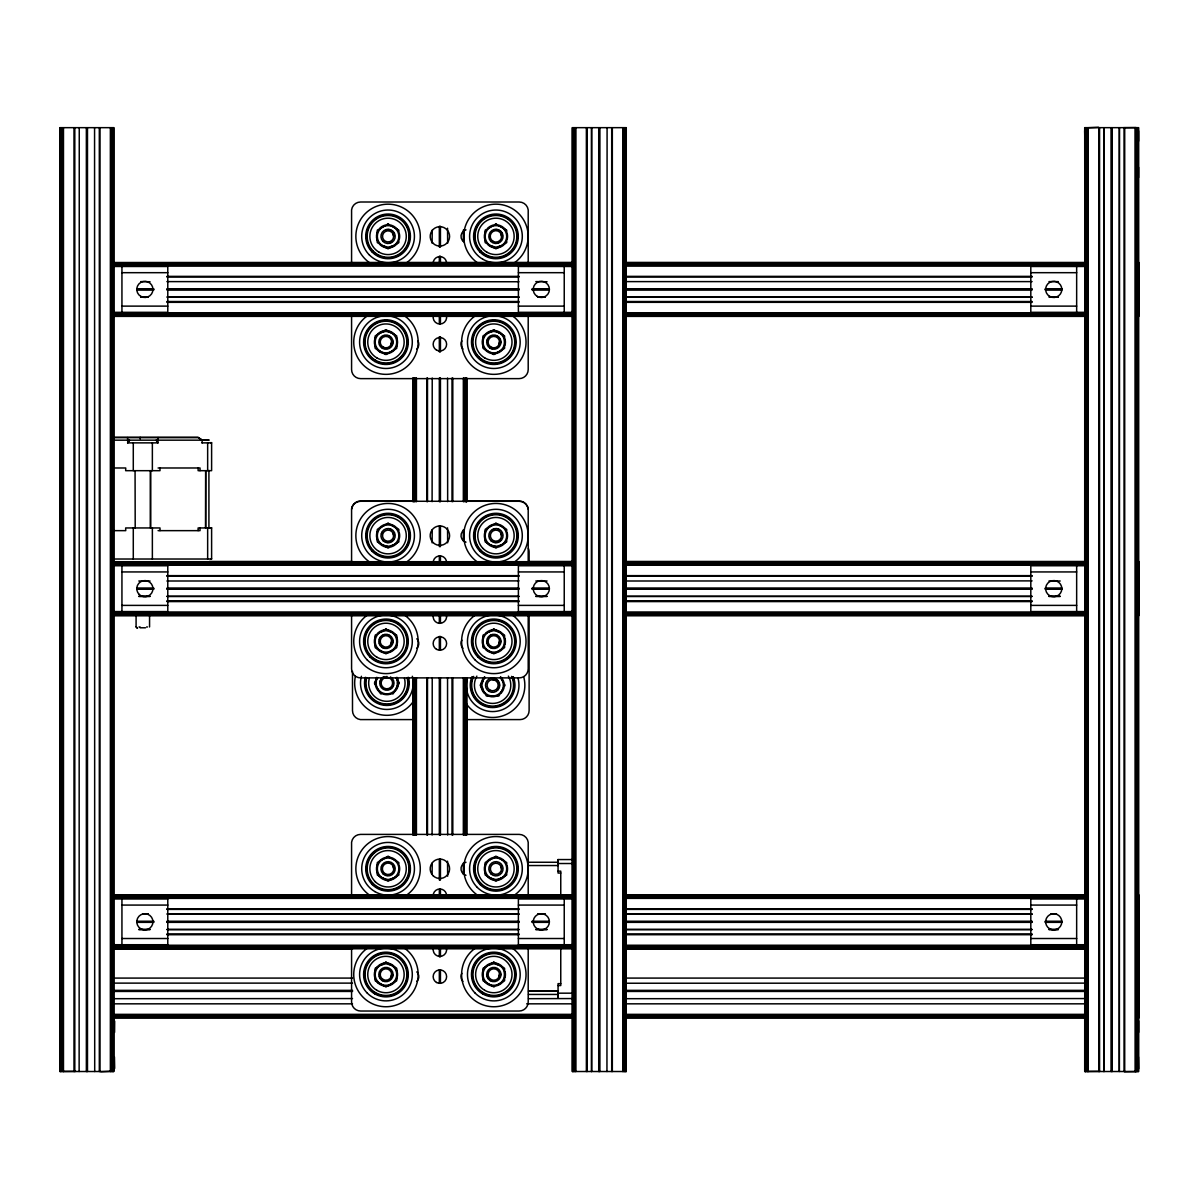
<?xml version="1.0" encoding="UTF-8"?>
<svg xmlns="http://www.w3.org/2000/svg" width="1199" height="1199" viewBox="0 0 1199 1199"><rect width="100%" height="100%" fill="white"/><g stroke="black" fill="none" stroke-linecap="round" stroke-linejoin="round"><path stroke-width="1.5" d="M60.085 1071.516L60.085 127.664M60.49 1071.516L60.49 127.664M61.134 1071.516L61.134 127.664M61.973 1071.516L61.973 127.664M62.947 1071.516L62.947 127.664M63.472 1071.516L63.472 127.664M73.993 1071.516L73.993 127.664M74.803 1071.516L74.803 127.664M79.134 1071.516L79.254 127.664M86.358 1071.516L86.358 127.664M86.913 1071.516L86.913 127.664M87.482 1071.516L87.482 127.664M94.706 1071.516L94.571 127.664M99.322 1071.516L99.322 127.664M99.952 1071.516L99.952 127.664M110.368 1071.516L110.368 127.664M110.893 1071.516L110.893 127.664M111.867 1071.516L111.867 127.664M112.301 1071.516L112.301 127.664M113.051 1071.516L113.051 127.664M113.575 1071.516L113.575 127.664M113.845 944.183L113.845 1071.516L59.95 1071.516L59.95 127.664L113.875 127.664L113.845 266.253M113.845 899.235L113.845 610.831M113.845 565.883L113.845 311.185M135.202 527.95L135.067 470.682M150.445 527.95L150.445 470.682M150.579 527.95L150.579 470.682M208.911 527.95L208.911 470.473M412.951 834.984L412.936 677.675M412.951 501.647L412.951 378.045M413.22 834.984L413.011 677.675M413.22 501.647L413.011 378.045M413.76 834.984L413.76 677.675M413.76 501.647L413.76 378.045M414.494 834.984L414.494 677.675M414.494 501.647L414.494 378.045M414.944 834.984L414.944 677.675M414.944 501.647L414.944 378.045M415.918 834.984L415.918 677.675M415.918 501.647L415.918 378.045M416.428 834.984L416.428 677.675M416.428 501.647L416.428 378.045M426.859 834.984L426.859 677.675M426.859 501.647L426.859 378.045M427.488 834.984L427.488 677.675M427.488 501.647L427.488 378.045M432.105 874.311L432.225 863.07M432.105 834.984L432.225 677.675M432.105 542.832L432.225 529.733M432.105 501.647L432.225 378.045M432.105 243.202L432.225 230.088M439.329 982.925L439.329 969.826M439.329 879.931L439.329 859.338M439.329 834.984L439.329 677.675M439.329 649.588L439.329 636.474M439.329 546.579L439.329 525.986M439.329 501.647L439.329 378.045M439.329 351.817L439.329 336.844M439.329 246.949L439.329 226.341M439.883 982.925L439.883 969.826M439.883 879.931L439.883 859.338M439.883 834.984L439.883 677.675M439.883 649.588L439.883 636.474M439.883 546.579L439.883 525.986M439.883 501.647L439.883 378.045M439.883 351.817L439.883 336.844M439.883 246.949L439.883 226.341M440.438 982.925L440.438 969.826M440.438 879.931L440.438 859.338M440.438 834.984L440.438 677.675M440.438 649.588L440.438 636.474M440.438 546.579L440.438 525.986M440.438 501.647L440.438 378.045M440.438 351.817L440.438 336.844M440.438 246.949L440.438 226.341M447.662 876.184L447.542 861.197M447.662 834.984L447.542 677.675M447.662 542.832L447.542 527.86M447.662 501.647L447.542 378.045M447.662 243.202L447.542 228.215M452.008 834.984L452.008 677.675M452.008 501.647L452.008 378.045M452.802 834.984L452.802 677.675M452.802 501.647L452.802 378.045M463.339 874.311L463.339 863.07M463.339 834.984L463.339 677.675M463.339 540.974L463.339 529.733M463.339 501.647L463.339 378.045M463.339 241.329L463.339 230.088M463.848 874.311L463.848 863.07M463.848 834.984L463.848 677.675M463.848 540.974L463.848 529.733M463.848 501.647L463.848 378.045M463.848 241.329L463.848 230.088M464.822 834.984L464.822 677.675M464.822 501.647L464.822 378.045M465.662 834.984L465.662 677.675M465.662 501.647L465.662 378.045M466.021 834.984L466.021 703.888M466.021 501.647L466.021 378.045M466.306 834.984L466.441 677.675M466.306 501.647L466.306 378.045M466.546 834.984L466.546 703.888M466.546 501.647L466.546 378.045M466.711 834.984L466.846 677.675M466.846 501.647L466.846 378.045M529.119 613.573L529.119 710.527A9.067 9.067 0 0 1 520.036 719.595L466.201 719.595M529.119 561.372L529.119 552.05A9.067 9.067 0 0 0 528.414 548.572M572.897 859.563L558.06 859.563L558.06 873.052L560.757 873.052M560.757 947.24L560.757 985.548L558.06 985.548M560.757 894.889L560.757 871.148L558.06 871.148M572.328 944.183L572.328 1071.516L626.268 1071.516M572.328 899.235L572.328 610.831M572.328 565.883L572.328 311.185M572.328 266.253L572.328 127.664L626.268 127.664L626.178 1071.516M572.463 1071.516L572.463 127.664M572.867 1071.516L572.867 127.664M573.512 1071.516L573.512 127.664M574.351 1071.516L574.351 127.664M575.325 1071.516L575.325 127.664M575.85 1071.516L575.85 127.664M586.371 1071.516L586.371 127.664M587.18 1071.516L587.18 127.664M591.512 1071.516L591.512 127.664M591.647 1071.516L591.647 127.664M598.736 1071.516L598.736 127.664M599.29 1071.516L599.29 127.664M599.86 1071.516L599.86 127.664M606.949 1071.516L607.084 127.664M611.7 1071.516L611.7 127.664M612.329 1071.516L612.329 127.664M622.746 1071.516L622.746 127.664M623.27 1071.516L623.27 127.664M624.244 1071.516L624.244 127.664M624.679 1071.516L624.679 127.664M625.428 1071.516L625.428 127.664M625.953 1071.516L625.953 127.664M1084.75 944.183L1084.705 1071.516L1138.645 1071.516L1138.615 127.664L1084.705 127.664L1084.84 266.253M1084.84 899.235L1084.75 610.831M1084.705 565.883L1084.75 311.185M1085.11 1071.516L1085.02 944.183M1085.02 899.235L1085.11 610.831M1085.02 565.883L1085.02 311.185M1085.11 266.253L1085.11 127.664M1085.245 1071.516L1085.245 127.664M1085.545 1071.516L1085.545 944.183M1085.545 899.235L1085.545 610.831M1085.545 565.883L1085.545 311.185M1085.545 266.253L1085.545 127.664M1085.889 1071.516L1085.889 127.664M1086.729 1071.516L1086.729 127.664M1087.703 1071.516L1087.703 127.664M1088.227 1071.516L1088.227 127.664M1098.749 1071.516L1098.749 127.664M1099.558 1071.516L1099.558 127.664M1103.889 1071.516L1103.889 127.664M1104.024 1071.516L1104.024 127.664M1111.113 1071.516L1111.113 127.664M1111.683 1071.516L1111.683 127.664M1112.237 1071.516L1112.237 127.664M1124.077 1071.516L1124.077 127.664M1124.707 1071.516L1124.707 127.664M1135.123 1071.516L1135.123 127.664M1124.797 1071.741L1135.738 1071.606L1135.648 127.664M1136.622 1071.516L1136.622 127.664M1137.057 1071.516L1137.057 127.664M1137.806 1071.516L1137.806 127.664M1138.331 1071.516L1138.331 127.664M1138.525 177.677L1138.555 167.261M158.073 437.56L157.863 442.866L156.17 440.168L158.073 442.866L127.574 442.866L129.477 440.168L127.783 442.866L127.574 437.56M397.289 685.888L397.289 680.313A10.791 10.791 0 0 0 396.21 677.705L399.327 683.1L393.092 693.891L380.638 693.891L374.418 683.1L377.535 677.705A10.791 10.791 0 0 0 382.751 693.067A10.791 10.791 0 0 0 397.289 685.888L396.21 688.496M483.272 679.833L481.833 685.228L483.272 690.624M114.594 1032.369L114.684 1021.323L113.141 1018.64M1084.75 166.631L1085.47 179.61M1138.615 1032.369L1138.6 1020.799M1138.6 1068.744L1138.451 1056.889M390.784 344.922L391.518 342.135L392.687 342.135M498.649 344.922L499.398 342.135L500.568 342.135M390.784 644.178L391.518 641.39L392.687 641.39M498.649 644.178L499.398 641.39L500.568 641.39M390.784 977.32L391.518 974.532L392.687 974.532A6.744 6.744 0 0 1 392.463 976.271M498.649 977.32L499.398 974.532L500.568 974.532M484.831 677.135L480.155 685.228L486.389 696.005L498.844 696.005L505.079 685.228L500.403 677.135M1085.635 1019.39L1085.08 1032.654M113.53 1070.557L114.684 1068.219L114.445 1056.889M1085.814 128.443L1084.66 130.781L1084.9 142.111M384.01 678.124A5.74 5.74 0 0 1 392.613 683.1A5.74 5.74 0 0 1 384.01 688.076A5.74 5.74 0 0 1 384.01 678.124L386.872 677.525L386.872 676.356M382.676 245.735L388.071 247.174L393.467 245.735M490.556 245.735L495.936 247.174L501.332 245.735M380.563 332.797L385.943 331.344L391.339 332.797M488.428 332.797L493.823 331.344L499.219 332.797M1086.654 127.798L1098.569 127.259M382.676 544.99L388.071 546.444L393.467 544.99M490.556 544.99L495.936 546.444L501.332 544.99M380.563 632.053L385.943 630.614L391.339 632.053M488.428 632.053L493.823 630.614L499.219 632.053M382.676 878.118L388.071 879.571L393.467 878.118M490.556 878.118L495.936 879.571L501.332 878.118M112.691 1071.202L100.776 1071.741M380.563 965.18L385.943 963.741L391.339 965.18M488.428 965.18L493.823 963.741L499.219 965.18M1135.738 1071.606L1136.712 1071.202M1123.538 127.664L1136.067 127.559M75.807 1071.336L63.277 1071.441M1099.813 1071.336L1087.298 1071.441M112.586 262.521L573.272 262.431M625.713 262.431L1086.414 262.461M112.586 262.746L573.272 262.746M625.713 262.746L1086.414 262.836M112.586 263.27L573.272 263.27M625.713 263.27L1086.414 263.27M112.586 264.02L573.272 264.02M625.713 264.02L1086.414 264.02M112.586 264.454L573.272 264.454M625.713 264.454L1086.414 264.454M112.586 265.429L573.272 265.429M625.713 265.429L1086.414 265.429M112.586 265.953L573.272 265.953M625.713 265.953L1086.414 265.953M121.938 272.683L167.785 272.683M518.388 272.683L564.234 272.683M1030.81 272.683L1076.657 272.683M166.901 276.37L518.972 276.37M625.713 276.37L1032.099 276.37M166.901 276.999L518.972 276.999M625.713 276.999L1032.099 276.999M140.673 281.615L150.04 281.75M166.901 281.615L518.972 281.75M535.818 281.615L547.059 281.75M625.713 281.615L1032.099 281.615M1048.96 281.615L1058.312 281.615M136.926 288.839L153.787 288.839M166.901 288.839L518.972 288.839M532.086 288.839L548.932 288.839M625.713 288.839L1032.099 288.839M1045.213 288.839L1062.059 288.839M136.926 289.394L153.787 289.394M166.901 289.394L518.972 289.394M532.086 289.394L548.932 289.394M625.713 289.394L1032.099 289.394M1045.213 289.394L1062.059 289.394M136.926 289.963L153.787 289.963M166.901 289.963L518.972 289.963M532.086 289.963L548.932 289.963M625.713 289.963L1032.099 289.963M1045.213 289.963L1062.059 289.963M166.901 301.519L518.972 301.519M625.713 301.519L1032.099 301.519M166.901 302.328L518.972 302.328M625.713 302.328L1032.099 302.328M121.938 306.12L167.785 306.12M518.388 306.12L564.234 306.12M1030.81 306.12L1076.657 306.12M112.586 312.849L573.272 312.849M625.713 312.849L1086.414 312.849M112.586 313.374L573.272 313.374M625.713 313.374L1086.414 313.374M112.586 314.348L573.272 314.348M625.713 314.348L1086.414 314.348M112.586 315.187L573.272 315.187M625.713 315.187L1086.414 315.187M112.586 315.832L573.272 315.832M625.713 315.832L1086.414 315.832M112.586 315.966L573.272 316.056M625.713 315.966L1086.414 315.966M112.586 316.236L573.272 316.236M625.713 316.236L1086.414 316.236M112.586 316.371L573.272 316.356M625.713 316.371L1086.414 316.371M113.006 437.35L198.12 437.35L202.136 439.958M113.006 437.56L198.12 437.56L202.136 440.168L202.136 442.866M200.892 439.958L208.911 439.958M113.036 440.168L208.911 440.168M210.574 442.656L211.609 442.656L211.609 470.682L198.12 470.682L198.12 467.985M201.927 442.866L211.609 442.866M112.916 467.985L125.745 467.985L125.655 470.682L159.992 470.682L159.992 467.985M158.073 467.985L200.023 467.985L200.023 470.682M412.816 501.062L360.554 501.062A9.067 9.067 0 0 0 351.577 508.946L351.577 561.132M465.077 501.062L519.212 501.062A9.067 9.067 0 0 1 528.204 508.946L528.204 561.132M207.652 527.755L211.609 527.755L211.609 559.019L113.006 559.019M211.609 527.95L198.12 527.95L198.12 530.647M112.916 530.647L125.745 530.647L125.655 527.95L159.992 527.95L159.992 530.647M158.073 530.647L200.023 530.647L200.023 527.95M210.574 558.809L211.609 558.809M209.345 561.507L352.296 561.507M528.339 561.507L573.272 561.522M625.713 561.492L1086.414 561.507M112.586 561.717L573.272 561.702M625.713 561.717L1086.414 561.731M112.586 562.001L573.272 562.001M625.713 562.001L1086.414 562.001M112.586 562.526L573.272 562.526M625.713 562.526L1086.414 562.526M112.586 563.275L573.272 563.275M625.713 563.275L1086.414 563.275M112.586 563.725L573.272 563.725M625.713 563.725L1086.414 563.725M112.586 564.699L573.272 564.699M625.713 564.699L1086.414 564.699M112.586 565.209L573.272 565.209M625.713 565.209L1086.414 565.209M121.938 571.938L167.785 571.938M518.388 571.938L564.234 571.938M1030.81 571.938L1076.657 571.938M166.901 575.64L518.972 575.64M625.713 575.64L1032.099 575.64M166.901 576.254L518.972 576.254M625.713 576.254L1032.099 576.254M138.799 581.005L150.04 581.005M166.901 581.005L518.972 580.886M535.818 581.005L547.059 581.005M625.713 581.005L1032.099 580.886M1048.96 581.005L1060.186 581.005M136.926 588.11L153.787 588.11M166.901 588.11L518.972 588.11M532.086 588.11L548.932 588.11M625.713 588.11L1032.099 588.11M1045.213 588.11L1062.059 588.11M136.926 588.664L153.787 588.664M166.901 588.664L518.972 588.664M532.086 588.664L548.932 588.664M625.713 588.664L1032.099 588.664M1045.213 588.664L1062.059 588.664M136.926 589.219L153.787 589.219M166.901 589.219L518.972 589.219M532.086 589.219L548.932 589.219M625.713 589.219L1032.099 589.219M1045.213 589.219L1062.059 589.219M138.799 596.323L150.04 596.323M166.901 596.323L518.972 596.323M535.818 596.323L547.059 596.323M625.713 596.323L1032.099 596.323M1048.96 596.323L1060.186 596.323M138.799 596.443L150.04 596.443M166.901 596.443L518.972 596.443M535.818 596.443L547.059 596.443M625.713 596.443L1032.099 596.443M1048.96 596.443L1060.186 596.443M166.901 600.789L518.972 600.789M625.713 600.789L1032.099 600.789M166.901 601.583L518.972 601.583M625.713 601.583L1032.099 601.583M121.938 605.39L167.785 605.39M518.388 605.39L564.234 605.39M1030.81 605.39L1076.657 605.39M112.586 612.119L573.272 612.119M625.713 612.119L1086.414 612.119M112.586 612.629L573.272 612.629M625.713 612.629L1086.414 612.629M112.586 613.603L573.272 613.603M625.713 613.603L1086.414 613.603M112.586 614.443L573.272 614.443M625.713 614.443L1086.414 614.443M112.586 614.787L136.926 614.592M150.04 614.592L367.284 614.787M404.737 614.787L475.898 614.787M513.352 614.787L573.272 614.592M1086.414 614.592L625.713 615.222M136.926 614.892L112.586 615.027L573.272 615.297M150.04 614.892L352.296 615.027M528.339 615.027L573.272 614.892M112.586 615.432L573.272 615.402M625.713 615.402L1086.414 615.432M112.586 615.627L573.272 615.597M625.713 615.627L1086.414 615.627M139.009 626.972L140.133 626.972M146.638 626.972L147.492 626.972M140.133 627.781L145.514 627.781M412.351 719.595L360.374 719.595A9.067 9.067 0 0 1 352.491 710.617L352.491 671.41M528.504 862.261L558.06 862.261M558.06 863.52L572.897 863.52M528.504 865.543L558.06 865.543M112.586 894.844L573.272 894.829M625.713 894.844L1086.414 894.844M112.586 894.859L573.272 894.859M625.713 894.859L1086.414 894.919M112.586 895.128L573.272 895.128M625.713 895.128L1086.414 895.128M112.586 895.668L573.272 895.668M625.713 895.668L1086.414 895.668M112.586 896.402L573.272 896.402M625.713 896.402L1086.414 896.402M112.586 896.852L573.272 896.852M625.713 896.852L1086.414 896.852M112.586 897.826L573.272 897.826M625.713 897.826L1086.414 897.826M112.586 898.351L573.272 898.351M625.713 898.351L1086.414 898.351M121.938 905.08L167.785 905.08M518.388 905.08L564.234 905.08M1030.81 905.08L1076.657 905.08M166.901 908.767L518.972 908.767M625.713 908.767L1032.099 908.767M166.901 909.397L518.972 909.397M625.713 909.397L1032.099 909.397M136.926 921.237L153.787 921.237M166.901 921.237L518.972 921.237M532.086 921.237L548.932 921.237M625.713 921.237L1032.099 921.237M1045.213 921.237L1062.059 921.237M136.926 921.791L153.787 921.791M166.901 921.791L518.972 921.791M532.086 921.791L548.932 921.791M625.713 921.791L1032.099 921.791M1045.213 921.791L1062.059 921.791M136.926 922.346L153.787 922.346M166.901 922.346L518.972 922.346M532.086 922.346L548.932 922.346M625.713 922.346L1032.099 922.346M1045.213 922.346L1062.059 922.346M138.799 929.45L150.04 929.45M166.901 929.45L518.972 929.45M535.818 929.45L547.059 929.45M625.713 929.45L1032.099 929.45M1048.96 929.45L1058.312 929.45M138.799 929.585L150.04 929.585M166.901 929.585L518.972 929.585M535.818 929.585L547.059 929.585M625.713 929.585L1032.099 929.585M1048.96 929.585L1058.312 929.585M166.901 933.916L518.972 933.916M625.713 933.916L1032.099 933.916M166.901 934.71L518.972 934.71M625.713 934.71L1032.099 934.71M121.938 938.517L167.785 938.517M518.388 938.517L564.234 938.517M1030.81 938.517L1076.657 938.517M112.586 945.247L573.272 945.247M625.713 945.247L1086.414 945.247M112.586 945.771L573.272 945.771M625.713 945.771L1086.414 945.771M112.586 946.745L573.272 946.745M625.713 946.745L1086.414 946.745M112.586 947.57L573.272 947.57M625.713 947.57L1086.414 947.57M112.586 947.929L367.284 947.929M404.737 947.929L475.898 947.929M513.352 947.929L573.272 947.929M625.713 947.929L1086.414 947.929M112.586 948.214L573.272 948.214M625.713 948.214L1086.414 948.214M112.586 948.349L573.272 948.349M625.713 948.349L1086.414 948.349M112.586 948.619L573.272 948.724M625.713 948.754L1086.414 948.769M112.796 948.919L352.506 948.919M625.923 948.919L1086.609 948.919M112.796 978.084L352.506 978.084M625.923 978.084L1086.609 978.084M112.796 983.12L352.506 983.12M625.923 983.24L1086.609 983.12M560.757 983.645L558.06 983.645L558.06 997.133L558.06 991.153L528.504 991.153L558.06 991.273M112.796 990.359L352.506 990.359M625.923 990.359L1086.609 990.359M112.796 990.899L352.506 990.899M625.923 990.899L1086.609 990.899M112.796 991.438L352.506 991.438M625.923 991.438L1086.609 991.438M558.06 993.177L572.897 993.177M528.504 994.436L558.06 994.436M112.796 998.692L352.506 998.557M528.534 998.692L571.608 998.557M625.923 998.692L1086.609 998.557M112.796 1003.833L352.506 1003.833M526.661 1003.833L571.608 1003.833M625.923 1003.833L1086.609 1003.833M112.796 1014.354L571.608 1014.354M625.923 1014.354L1086.609 1014.354M112.796 1015.373L571.608 1015.373M625.923 1015.373L1086.609 1015.373M112.796 1016.287L571.608 1016.287M625.923 1016.287L1086.609 1016.287M112.796 1017.037L571.608 1017.037M625.923 1017.037L1086.609 1017.037M112.796 1017.591L571.608 1017.591M625.923 1017.561L1086.609 1017.561M112.796 1017.831L571.608 1017.876M625.923 1017.876L1086.609 1017.876M492.624 679.653L495.412 680.403M136.087 626.762L137.435 628.111M137.435 628.321L136.087 626.972L136.087 613.723M1085.635 1070.152L1084.795 1057.803M500.762 233.595L501.512 236.383M392.897 233.595L393.647 236.383A5.575 5.575 0 0 1 385.284 241.209A5.575 5.575 0 0 1 385.284 231.557A5.575 5.575 0 0 1 393.647 236.383M500.762 532.866L501.512 535.653A5.575 5.575 0 0 1 493.149 540.479A5.575 5.575 0 0 1 493.149 530.827A5.575 5.575 0 0 1 501.512 535.653M392.897 532.866L393.647 535.653A5.575 5.575 0 0 1 385.284 540.479A5.575 5.575 0 0 1 385.284 530.827A5.575 5.575 0 0 1 393.647 535.653M500.762 865.993L501.512 868.78A5.575 5.575 0 0 1 493.149 873.606A5.575 5.575 0 0 1 493.149 863.954A5.575 5.575 0 0 1 501.512 868.78M392.897 865.993L393.647 868.78M396.21 677.705L397.289 680.313M1138.525 130.781L1138.555 141.197M1139.05 909.996L1139.05 1017.876M1138.84 262.431L1138.84 316.371M1138.84 561.492L1138.84 615.627M1138.84 894.829L1138.84 948.769M1076.657 266.478L1076.657 312.325M1076.657 565.748L1076.657 611.58M1076.657 898.875L1076.657 944.722M564.234 266.478L564.234 312.325M564.234 565.748L564.234 611.58M564.234 898.875L564.234 944.722M558.06 859.563L558.06 862.636M528.204 263.735L528.204 209.885A9.067 9.067 0 0 0 519.212 202.002L360.554 202.002A9.067 9.067 0 0 0 351.577 209.885L351.577 263.735M528.204 315.712L528.204 369.562A9.067 9.067 0 0 1 519.122 378.629L360.644 378.629A9.067 9.067 0 0 1 351.577 369.562L351.577 315.712M528.204 614.772L528.204 668.817A9.067 9.067 0 0 1 519.122 677.885L360.644 677.885A9.067 9.067 0 0 1 351.577 668.817L351.577 614.772M528.204 894.274L528.204 842.283A9.067 9.067 0 0 0 519.212 834.399L360.554 834.399A9.067 9.067 0 0 0 351.577 842.283L351.577 894.274M528.204 948.109L528.204 1001.959A9.067 9.067 0 0 1 519.122 1011.027L360.644 1011.027A9.067 9.067 0 0 1 351.577 1001.959L351.577 948.109M440.438 256.316L440.438 263.795M440.438 316.236L440.438 323.73M440.438 555.946L440.438 561.567M440.438 614.008L440.438 623.36M440.438 889.298L440.438 894.919M440.438 947.345L440.438 956.712M439.883 256.316L439.883 263.795M439.883 316.236L439.883 323.73M439.883 555.946L439.883 561.567M439.883 614.008L439.883 623.36A6.744 6.744 0 0 1 433.379 614.802M439.883 889.298L439.883 894.919M439.883 947.345L439.883 956.712M439.329 256.316L439.329 263.795M439.329 316.236L439.329 323.73M439.329 555.946L439.329 561.567M439.329 614.008L439.329 623.36M439.329 889.298L439.329 894.919M439.329 947.345L439.329 956.712M207.652 442.866L207.652 470.682M207.652 527.95L207.652 559.019M152.363 442.866L152.363 470.682M152.363 527.95L152.363 559.019M149.56 613.723L149.56 626.972M140.208 437.35L140.208 438.969M133.284 442.866L133.284 470.682M133.284 527.95L133.284 559.019M121.938 266.478L121.938 312.325M121.938 565.748L121.938 611.58M121.938 898.875L121.938 944.722M113.875 1017.217L113.845 1020.963M113.575 1017.217L113.8 1020.963M60.145 262.431L60.145 316.371M60.145 561.492L60.145 615.627M60.145 894.829L60.355 1017.876M505.019 638.393A11.6 11.6 0 0 1 505.019 644.403M503.865 647.19A11.6 11.6 0 0 1 485.625 649.603M483.782 647.19A11.6 11.6 0 0 1 483.782 635.605M485.625 633.192A11.6 11.6 0 0 1 503.865 635.605M511.359 614.383A32.208 32.208 0 0 1 518.133 662.522A32.208 32.208 0 0 1 469.498 662.522A32.208 32.208 0 0 1 476.288 614.383M493.823 648.134A6.744 6.744 0 0 1 490.451 647.235M487.978 644.762A6.744 6.744 0 0 1 487.304 643.144M490.451 635.56A6.744 6.744 0 0 1 492.07 634.885M495.562 634.885A6.744 6.744 0 0 1 497.195 635.56M500.328 639.652A6.744 6.744 0 0 1 500.328 643.144M496.611 630.974A10.791 10.791 0 0 1 502.651 647.58A10.791 10.791 0 0 1 484.981 647.58A10.791 10.791 0 0 1 491.02 630.974M528.204 509.155A9.067 9.067 0 0 0 519.212 501.272L360.554 501.272A9.067 9.067 0 0 0 351.577 509.155M416.832 638.752A6.744 6.744 0 0 1 416.832 648.284M465.976 542.158A6.744 6.744 0 0 1 464.358 529.808M446.403 614.802A6.744 6.744 0 0 1 439.883 623.285M433.379 560.862A6.744 6.744 0 0 1 446.403 560.862M462.964 648.284A6.744 6.744 0 0 1 461.885 640.146M377.745 633.192A11.6 11.6 0 0 1 396.839 637.433A11.6 11.6 0 0 1 384.939 652.945A11.6 11.6 0 0 1 375.901 635.605M403.478 614.383A32.208 32.208 0 0 1 410.268 662.522A32.208 32.208 0 0 1 361.633 662.522A32.208 32.208 0 0 1 368.408 614.383M385.943 648.134A6.744 6.744 0 0 1 382.586 647.235M380.113 644.762A6.744 6.744 0 0 1 379.439 643.144M379.439 639.652A6.744 6.744 0 0 1 380.113 638.033M382.586 635.56A6.744 6.744 0 0 1 384.205 634.885M387.697 634.885A6.744 6.744 0 0 1 389.315 635.56M392.463 639.652A6.744 6.744 0 0 1 392.463 643.144M388.746 630.974A10.791 10.791 0 0 1 394.786 647.58A10.791 10.791 0 0 1 377.115 647.58A10.791 10.791 0 0 1 383.155 630.974M507.147 532.656A11.6 11.6 0 0 1 507.147 538.651M505.978 541.453A11.6 11.6 0 0 1 498.949 546.849M495.936 547.254A11.6 11.6 0 0 1 485.895 529.853A11.6 11.6 0 0 1 505.978 529.853M494.228 561.956A26.363 26.363 0 0 1 473.41 521.985A26.363 26.363 0 0 1 518.478 521.985A26.363 26.363 0 0 1 497.66 561.956M477.007 561.717A32.208 32.208 0 0 1 472.001 514.101A32.208 32.208 0 0 1 519.886 514.101A32.208 32.208 0 0 1 514.866 561.717M495.936 546.444A10.791 10.791 0 0 1 486.165 531.097A10.791 10.791 0 0 1 504.209 528.714A10.791 10.791 0 0 1 498.739 546.07M500.702 540.419A6.744 6.744 0 0 1 499.309 541.483M497.69 542.158A6.744 6.744 0 0 1 494.198 542.158M492.564 529.808A6.744 6.744 0 0 1 494.198 529.134M497.69 529.134A6.744 6.744 0 0 1 499.309 529.808M398.113 541.453A11.6 11.6 0 0 1 391.069 546.849M388.071 547.254A11.6 11.6 0 0 1 378.03 529.853A11.6 11.6 0 0 1 398.113 529.853M399.267 532.656A11.6 11.6 0 0 1 399.267 538.651M386.363 561.956A26.363 26.363 0 0 1 365.53 521.985A26.363 26.363 0 0 1 410.613 521.985A26.363 26.363 0 0 1 389.795 561.956M369.142 561.717A32.208 32.208 0 0 1 364.136 514.101A32.208 32.208 0 0 1 412.006 514.101A32.208 32.208 0 0 1 407.001 561.717M388.071 546.444A10.791 10.791 0 0 1 378.299 531.097A10.791 10.791 0 0 1 396.329 528.714A10.791 10.791 0 0 1 390.859 546.07M393.916 539.025A6.744 6.744 0 0 1 391.444 541.483M389.825 542.158A6.744 6.744 0 0 1 386.333 542.158M381.567 533.9A6.744 6.744 0 0 1 382.241 532.281M389.825 529.134A6.744 6.744 0 0 1 391.444 529.808M505.019 339.137A11.6 11.6 0 0 1 505.019 345.132M503.865 347.935A11.6 11.6 0 0 1 483.782 347.935A11.6 11.6 0 0 1 493.823 330.534M496.821 330.939A11.6 11.6 0 0 1 503.865 336.334M512.752 316.071A32.208 32.208 0 0 1 517.758 363.687A32.208 32.208 0 0 1 469.873 363.687A32.208 32.208 0 0 1 474.894 316.071M495.532 315.832A26.363 26.363 0 0 1 516.349 355.803A26.363 26.363 0 0 1 471.282 355.803A26.363 26.363 0 0 1 492.1 315.832M492.07 348.639A6.744 6.744 0 0 1 490.451 347.965M487.304 340.381A6.744 6.744 0 0 1 487.978 338.762M497.195 336.29A6.744 6.744 0 0 1 499.653 338.762M500.328 340.381A6.744 6.744 0 0 1 500.328 343.873M496.611 331.718A10.791 10.791 0 0 1 502.651 348.324A10.791 10.791 0 0 1 484.981 348.324A10.791 10.791 0 0 1 491.02 331.718M417.896 340.876A6.744 6.744 0 0 1 416.832 349.014M464.358 242.213A6.744 6.744 0 0 1 465.976 229.863M446.403 315.532A6.744 6.744 0 0 1 439.883 324.03A6.744 6.744 0 0 1 433.379 315.532M433.139 263.345A6.744 6.744 0 0 1 439.883 256.601A6.744 6.744 0 0 1 446.627 263.345M462.964 349.014A6.744 6.744 0 0 1 461.885 340.876M404.872 316.071A32.208 32.208 0 0 1 409.893 363.687A32.208 32.208 0 0 1 362.008 363.687A32.208 32.208 0 0 1 367.014 316.071M387.667 315.832A26.363 26.363 0 0 1 408.484 355.803A26.363 26.363 0 0 1 363.417 355.803A26.363 26.363 0 0 1 384.235 315.832M392.463 340.381A6.744 6.744 0 0 1 391.788 345.507M389.315 336.29A6.744 6.744 0 0 1 390.709 337.369M388.746 331.718A10.791 10.791 0 0 1 394.786 348.324A10.791 10.791 0 0 1 377.115 348.324A10.791 10.791 0 0 1 383.155 331.718M507.147 233.385A11.6 11.6 0 0 1 507.147 239.395M505.978 242.183A11.6 11.6 0 0 1 487.738 244.581M485.895 242.183A11.6 11.6 0 0 1 485.895 230.583M487.738 228.185A11.6 11.6 0 0 1 492.939 225.187M498.949 225.187A11.6 11.6 0 0 1 505.978 230.583M478.401 263.405A32.208 32.208 0 0 1 471.627 215.25A32.208 32.208 0 0 1 520.261 215.25A32.208 32.208 0 0 1 513.472 263.405M493.149 246.799A10.791 10.791 0 0 1 487.109 230.193A10.791 10.791 0 0 1 504.779 230.193A10.791 10.791 0 0 1 498.739 246.799M499.309 242.228A6.744 6.744 0 0 1 497.69 242.902M494.198 229.878A6.744 6.744 0 0 1 497.69 229.878M499.309 230.553A6.744 6.744 0 0 1 501.782 233.011M399.267 233.385A11.6 11.6 0 0 1 399.267 239.395M398.113 242.183A11.6 11.6 0 0 1 379.873 244.581M378.03 242.183A11.6 11.6 0 0 1 378.03 230.583M379.873 228.185A11.6 11.6 0 0 1 385.074 225.187M391.069 225.187A11.6 11.6 0 0 1 398.113 230.583M370.536 263.405A32.208 32.208 0 0 1 363.762 215.25A32.208 32.208 0 0 1 412.381 215.25A32.208 32.208 0 0 1 405.607 263.405M385.284 246.799A10.791 10.791 0 0 1 379.244 230.193A10.791 10.791 0 0 1 396.914 230.193A10.791 10.791 0 0 1 390.859 246.799M391.444 242.228A6.744 6.744 0 0 1 389.825 242.902M386.333 229.878A6.744 6.744 0 0 1 389.825 229.878M391.444 230.553A6.744 6.744 0 0 1 393.916 233.011M505.019 971.52A11.6 11.6 0 0 1 505.019 977.53M503.865 980.332A11.6 11.6 0 0 1 496.821 985.728M493.823 986.118A11.6 11.6 0 0 1 483.782 968.732A11.6 11.6 0 0 1 503.865 968.732M511.359 947.51A32.208 32.208 0 0 1 518.133 995.665A32.208 32.208 0 0 1 469.498 995.665A32.208 32.208 0 0 1 476.288 947.51M493.823 981.277A6.744 6.744 0 0 1 492.07 981.037M487.978 977.904A6.744 6.744 0 0 1 487.304 976.271M500.328 972.779A6.744 6.744 0 0 1 500.328 976.271M496.611 964.101A10.791 10.791 0 0 1 502.651 980.722A10.791 10.791 0 0 1 484.981 980.722A10.791 10.791 0 0 1 491.02 964.101M416.832 971.879A6.744 6.744 0 0 1 416.832 981.411M465.976 875.285A6.744 6.744 0 0 1 465.976 862.261M446.403 947.929A6.744 6.744 0 0 1 439.883 956.412A6.744 6.744 0 0 1 433.379 947.929M433.139 895.743A6.744 6.744 0 0 1 439.883 888.999A6.744 6.744 0 0 1 446.627 895.743M462.964 981.411A6.744 6.744 0 0 1 461.885 973.273M403.478 947.51A32.208 32.208 0 0 1 410.268 995.665A32.208 32.208 0 0 1 361.633 995.665A32.208 32.208 0 0 1 368.408 947.51M385.943 981.277A6.744 6.744 0 0 1 384.205 981.037M380.113 977.904A6.744 6.744 0 0 1 379.439 976.271M388.746 964.101A10.791 10.791 0 0 1 394.786 980.722A10.791 10.791 0 0 1 377.115 980.722A10.791 10.791 0 0 1 383.155 964.101M505.978 874.581A11.6 11.6 0 0 1 488.488 877.668A11.6 11.6 0 0 1 488.488 859.893A11.6 11.6 0 0 1 505.978 862.98M507.147 865.783A11.6 11.6 0 0 1 507.147 871.778M477.007 894.844A32.208 32.208 0 0 1 472.001 847.228A32.208 32.208 0 0 1 519.886 847.228A32.208 32.208 0 0 1 514.866 894.844M493.149 879.197A10.791 10.791 0 0 1 487.109 862.591A10.791 10.791 0 0 1 504.779 862.591A10.791 10.791 0 0 1 498.739 879.197M398.113 874.581A11.6 11.6 0 0 1 380.623 877.668A11.6 11.6 0 0 1 380.623 859.893A11.6 11.6 0 0 1 398.113 862.98M399.267 865.783A11.6 11.6 0 0 1 399.267 871.778M369.142 894.844A32.208 32.208 0 0 1 364.136 847.228A32.208 32.208 0 0 1 412.006 847.228A32.208 32.208 0 0 1 407.001 894.844M385.284 879.197A10.791 10.791 0 0 1 379.244 862.591A10.791 10.791 0 0 1 396.914 862.591A10.791 10.791 0 0 1 390.859 879.197M381.567 867.042A6.744 6.744 0 0 1 382.241 865.408M511.553 676.386A20.893 20.893 0 0 1 492.624 706.121A20.893 20.893 0 0 1 473.68 676.386M512.543 676.97A21.567 21.567 0 0 1 492.624 706.796A21.567 21.567 0 0 1 472.691 676.97M508.376 676.116A18.21 18.21 0 0 1 492.624 703.423A18.21 18.21 0 0 1 476.857 676.116M503.82 688.226A11.6 11.6 0 0 1 500.822 693.427M498.409 695.27A11.6 11.6 0 0 1 486.824 695.27M484.411 693.427A11.6 11.6 0 0 1 484.411 677.03M500.822 677.03A11.6 11.6 0 0 1 503.82 682.216M518.073 678.394A26.363 26.363 0 0 1 492.624 711.577A26.363 26.363 0 0 1 467.16 678.394M513.262 676.671A22.346 22.346 0 0 1 492.624 707.575A22.346 22.346 0 0 1 471.971 676.671M523.738 676.88A32.208 32.208 0 0 1 465.602 702.764M499.129 683.475A6.744 6.744 0 0 1 499.129 686.967M498.454 688.601A6.744 6.744 0 0 1 497.39 689.995M497.39 680.462A6.744 6.744 0 0 1 498.454 681.856M500.238 677.6A10.791 10.791 0 0 1 498.005 694.566A10.791 10.791 0 0 1 482.193 688.016M482.193 682.426A10.791 10.791 0 0 1 484.996 677.6M407.061 677.69A20.893 20.893 0 0 1 386.872 703.993A20.893 20.893 0 0 1 366.684 677.69M404.453 678.394A18.21 18.21 0 0 1 386.872 701.31A18.21 18.21 0 0 1 369.292 678.394M407.705 677.51A21.567 21.567 0 0 1 386.872 704.667A21.567 21.567 0 0 1 366.04 677.51M398.068 686.098A11.6 11.6 0 0 1 392.673 693.142M389.87 694.296A11.6 11.6 0 0 1 383.875 694.296M381.072 693.142A11.6 11.6 0 0 1 376.831 677.3M396.914 677.3A11.6 11.6 0 0 1 398.473 683.1M408.454 677.315A22.346 22.346 0 0 1 386.872 705.447A22.346 22.346 0 0 1 365.29 677.315M413.175 684.824A26.363 26.363 0 0 1 382.586 709.104A26.363 26.363 0 0 1 361.409 676.281M412.336 676.281A26.363 26.363 0 0 1 413.175 681.377M412.936 702.029A32.208 32.208 0 0 1 355.369 676.401M390.439 676.91A7.134 7.134 0 0 1 392.343 687.686A7.134 7.134 0 0 1 381.402 687.686A7.134 7.134 0 0 1 383.305 676.91M392.702 686.472A6.744 6.744 0 0 1 390.245 688.945M380.353 681.362A6.744 6.744 0 0 1 381.027 679.728M383.5 677.255A6.744 6.744 0 0 1 385.134 676.581M205.628 470.682L205.628 527.95L205.748 470.682M1119.326 127.664L1119.326 1071.516L1119.461 127.664M388.071 223.928L377.28 230.163L377.28 242.618L388.071 248.837L398.862 242.618L398.862 230.163L388.071 223.928M495.936 223.928L485.16 230.163L485.16 242.618L495.936 248.837L506.727 242.618L506.727 230.163L495.936 223.928M385.943 329.68L375.167 335.9L375.167 348.354L385.943 354.589L396.734 348.354L396.734 335.9L385.943 329.68M493.823 329.68L483.032 335.9L483.032 348.354L493.823 354.589L504.599 348.354L504.599 335.9L493.823 329.68M388.071 523.199L377.28 529.418L377.28 541.873L388.071 548.108L398.862 541.873L398.862 529.418L388.071 523.199M495.936 523.199L485.16 529.418L485.16 541.873L495.936 548.108L506.727 541.873L506.727 529.418L495.936 523.199M385.943 628.935L375.167 635.17L375.167 647.625L385.943 653.845L396.734 647.625L396.734 635.17L385.943 628.935M493.823 628.935L483.032 635.17L483.032 647.625L493.823 653.845L504.599 647.625L504.599 635.17L493.823 628.935M388.071 856.326L377.28 862.561L377.28 875.015L388.071 881.235L398.862 875.015L398.862 862.561L388.071 856.326M495.936 856.326L485.16 862.561L485.16 875.015L495.936 881.235L506.727 875.015L506.727 862.561L495.936 856.326M385.943 962.078L375.167 968.297L375.167 980.752L385.943 986.987L396.734 980.752L396.734 968.297L385.943 962.078M493.823 962.078L483.032 968.297L483.032 980.752L493.823 986.987L504.599 980.752L504.599 968.297L493.823 962.078M167.785 266.478L113.845 266.478L113.845 312.325L167.785 312.325L167.785 266.478M572.328 266.478L518.388 266.478L518.388 312.325L572.328 312.325L572.328 266.478M1084.75 266.478L1030.81 266.478L1030.81 312.325L1084.75 312.325L1084.75 266.478M148.166 297.052L140.673 297.052L148.166 297.187M518.972 297.052L166.901 297.052L518.972 297.187M545.185 297.052L537.692 297.052L545.185 297.187M1032.099 297.052L625.713 297.052L1032.099 297.187M1058.312 297.052L1048.96 297.052L1058.312 297.187M167.785 565.748L113.845 565.748L113.845 611.58L167.785 611.58L167.785 565.748M572.328 565.748L518.388 565.748L518.388 611.58L572.328 611.58L572.328 565.748M1084.75 565.748L1030.81 565.748L1030.81 611.58L1084.75 611.58L1084.75 565.748M167.785 898.875L113.845 898.875L113.845 944.722L167.785 944.722L167.785 898.875M572.328 898.875L518.388 898.875L518.388 944.722L572.328 944.722L572.328 898.875M1084.75 898.875L1030.81 898.875L1030.81 944.722L1084.75 944.722L1084.75 898.875M148.166 914.013L142.546 914.013L148.166 914.133M518.972 914.013L166.901 914.013L518.972 914.133M545.185 914.013L537.692 914.013L545.185 914.133M1032.099 914.013L625.713 914.013L1032.099 914.133M1056.439 914.013L1050.819 914.013L1056.439 914.133M537.272 595.663A8.093 8.093 0 0 0 549.412 588.664A8.093 8.093 0 0 0 537.272 581.65A8.093 8.093 0 0 0 537.272 595.663M1049.68 595.663A8.093 8.093 0 0 0 1061.819 588.664A8.093 8.093 0 0 0 1049.68 581.65A8.093 8.093 0 0 0 1049.68 595.663M139.144 594.389A8.093 8.093 0 0 0 152.678 590.762A8.093 8.093 0 0 0 142.771 580.856A8.093 8.093 0 0 0 139.144 594.389M483.362 659.495A20.893 20.893 0 0 0 514.716 641.39A20.893 20.893 0 0 0 483.362 623.3A20.893 20.893 0 0 0 483.362 659.495M480.709 658.491A21.537 21.537 0 0 0 515.18 644.208A21.537 21.537 0 0 0 485.58 621.502A21.537 21.537 0 0 0 480.709 658.491M484.711 657.157A18.21 18.21 0 0 0 512.018 641.39A18.21 18.21 0 0 0 484.711 625.638A18.21 18.21 0 0 0 484.711 657.157M478.011 657.202A22.346 22.346 0 0 0 515.405 647.175A22.346 22.346 0 0 0 488.038 619.808A22.346 22.346 0 0 0 478.011 657.202M475.179 660.035A26.363 26.363 0 0 0 519.287 648.224A26.363 26.363 0 0 0 486.989 615.941A26.363 26.363 0 0 0 475.179 660.035M490.946 646.366A5.74 5.74 0 0 0 499.563 641.39A5.74 5.74 0 0 0 490.946 636.429A5.74 5.74 0 0 0 490.946 646.366M490.256 647.58A7.134 7.134 0 0 0 500.957 641.39A7.134 7.134 0 0 0 490.256 635.215A7.134 7.134 0 0 0 490.256 647.58M436.511 649.348A6.744 6.744 0 0 0 446.627 643.518A6.744 6.744 0 0 0 436.511 637.673A6.744 6.744 0 0 0 436.511 649.348M433.019 542.518A9.712 9.712 0 0 0 449.265 538.156A9.712 9.712 0 0 0 437.365 526.271A9.712 9.712 0 0 0 433.019 542.518M375.497 659.495A20.893 20.893 0 0 0 406.851 641.39A20.893 20.893 0 0 0 375.497 623.3A20.893 20.893 0 0 0 375.497 659.495M372.844 658.491A21.537 21.537 0 0 0 407.3 644.208A21.537 21.537 0 0 0 377.7 621.502A21.537 21.537 0 0 0 372.844 658.491M376.846 657.157A18.21 18.21 0 0 0 404.153 641.39A18.21 18.21 0 0 0 376.846 625.638A18.21 18.21 0 0 0 376.846 657.157M370.146 657.202A22.346 22.346 0 0 0 407.54 647.175A22.346 22.346 0 0 0 380.158 619.808A22.346 22.346 0 0 0 370.146 657.202M367.314 660.035A26.363 26.363 0 0 0 411.407 648.224A26.363 26.363 0 0 0 379.124 615.941A26.363 26.363 0 0 0 367.314 660.035M383.08 646.366A5.74 5.74 0 0 0 391.683 641.39A5.74 5.74 0 0 0 383.08 636.429A5.74 5.74 0 0 0 383.08 646.366M382.376 647.58A7.134 7.134 0 0 0 393.092 641.39A7.134 7.134 0 0 0 382.376 635.215A7.134 7.134 0 0 0 382.376 647.58M481.159 550.431A20.893 20.893 0 0 0 516.125 541.064A20.893 20.893 0 0 0 490.526 515.465A20.893 20.893 0 0 0 481.159 550.431M483.077 548.528A18.21 18.21 0 0 0 513.532 540.359A18.21 18.21 0 0 0 491.23 518.073A18.21 18.21 0 0 0 483.077 548.528M483.976 553.563A21.537 21.537 0 0 0 517.428 537.047A21.537 21.537 0 0 0 486.404 516.334A21.537 21.537 0 0 0 483.976 553.563M480.14 551.45A22.346 22.346 0 0 0 517.533 541.438A22.346 22.346 0 0 0 490.151 514.056A22.346 22.346 0 0 0 480.14 551.45M490.901 540.704A7.134 7.134 0 0 0 502.831 537.497A7.134 7.134 0 0 0 494.093 528.759A7.134 7.134 0 0 0 490.901 540.704M373.294 550.431A20.893 20.893 0 0 0 408.259 541.064A20.893 20.893 0 0 0 382.661 515.465A20.893 20.893 0 0 0 373.294 550.431M378.974 551.42A18.21 18.21 0 0 0 406.281 535.653A18.21 18.21 0 0 0 378.974 519.886A18.21 18.21 0 0 0 378.974 551.42M376.111 553.563A21.537 21.537 0 0 0 409.563 537.047A21.537 21.537 0 0 0 378.539 516.334A21.537 21.537 0 0 0 376.111 553.563M372.275 551.45A22.346 22.346 0 0 0 409.653 541.438A22.346 22.346 0 0 0 382.286 514.056A22.346 22.346 0 0 0 372.275 551.45M383.021 540.704A7.134 7.134 0 0 0 394.966 537.497A7.134 7.134 0 0 0 386.228 528.759A7.134 7.134 0 0 0 383.021 540.704M1049.68 296.408A8.093 8.093 0 0 0 1061.819 289.394A8.093 8.093 0 0 0 1049.68 282.394A8.093 8.093 0 0 0 1049.68 296.408M1049.68 928.805A8.093 8.093 0 0 0 1061.819 921.791A8.093 8.093 0 0 0 1049.68 914.792A8.093 8.093 0 0 0 1049.68 928.805M479.045 356.912A20.893 20.893 0 0 0 514.011 347.545A20.893 20.893 0 0 0 488.413 321.946A20.893 20.893 0 0 0 479.045 356.912M480.709 359.22A21.537 21.537 0 0 0 515.18 344.937A21.537 21.537 0 0 0 485.58 322.231A21.537 21.537 0 0 0 480.709 359.22M484.711 357.901A18.21 18.21 0 0 0 512.018 342.135A18.21 18.21 0 0 0 484.711 326.368A18.21 18.21 0 0 0 484.711 357.901M482.642 361.484A22.346 22.346 0 0 0 516.169 342.135A22.346 22.346 0 0 0 482.642 322.786A22.346 22.346 0 0 0 482.642 361.484M490.946 347.096A5.74 5.74 0 0 0 499.563 342.135A5.74 5.74 0 0 0 490.946 337.159A5.74 5.74 0 0 0 490.946 347.096M490.256 348.31A7.134 7.134 0 0 0 500.957 342.135A7.134 7.134 0 0 0 490.256 335.945A7.134 7.134 0 0 0 490.256 348.31M436.511 350.093A6.744 6.744 0 0 0 446.627 344.248A6.744 6.744 0 0 0 436.511 338.418A6.744 6.744 0 0 0 436.511 350.093M433.019 243.247A9.712 9.712 0 0 0 449.265 238.901A9.712 9.712 0 0 0 437.365 227.016A9.712 9.712 0 0 0 433.019 243.247M375.497 360.24A20.893 20.893 0 0 0 406.851 342.135A20.893 20.893 0 0 0 375.497 324.03A20.893 20.893 0 0 0 375.497 360.24M370.716 357.362A21.537 21.537 0 0 0 406.761 347.71A21.537 21.537 0 0 0 380.368 321.332A21.537 21.537 0 0 0 370.716 357.362M376.846 357.901A18.21 18.21 0 0 0 404.153 342.135A18.21 18.21 0 0 0 376.846 326.368A18.21 18.21 0 0 0 376.846 357.901M380.158 352.176A11.6 11.6 0 0 0 397.543 342.135A11.6 11.6 0 0 0 380.158 332.093A11.6 11.6 0 0 0 380.158 352.176M374.777 361.484A22.346 22.346 0 0 0 408.304 342.135A22.346 22.346 0 0 0 374.777 322.786A22.346 22.346 0 0 0 374.777 361.484M383.08 347.096A5.74 5.74 0 0 0 391.683 342.135A5.74 5.74 0 0 0 383.08 337.159A5.74 5.74 0 0 0 383.08 347.096M382.376 348.31A7.134 7.134 0 0 0 393.092 342.135A7.134 7.134 0 0 0 382.376 335.945A7.134 7.134 0 0 0 382.376 348.31M481.159 251.161A20.893 20.893 0 0 0 516.125 241.793A20.893 20.893 0 0 0 490.526 216.195A20.893 20.893 0 0 0 481.159 251.161M486.839 252.15A18.21 18.21 0 0 0 514.146 236.383A18.21 18.21 0 0 0 486.839 220.616A18.21 18.21 0 0 0 486.839 252.15M485.175 255.042A21.537 21.537 0 0 0 517.488 236.383A21.537 21.537 0 0 0 485.175 217.738A21.537 21.537 0 0 0 485.175 255.042M480.14 252.195A22.346 22.346 0 0 0 517.533 242.168A22.346 22.346 0 0 0 490.151 214.801A22.346 22.346 0 0 0 480.14 252.195M482.762 259.209A26.363 26.363 0 0 0 522.299 236.383A26.363 26.363 0 0 0 482.762 213.557A26.363 26.363 0 0 0 482.762 259.209M490.901 241.434A7.134 7.134 0 0 0 502.831 238.241A7.134 7.134 0 0 0 494.093 229.489A7.134 7.134 0 0 0 490.901 241.434M493.074 241.359A5.74 5.74 0 0 0 501.677 236.383A5.74 5.74 0 0 0 493.074 231.422A5.74 5.74 0 0 0 493.074 241.359M373.294 251.161A20.893 20.893 0 0 0 408.259 241.793A20.893 20.893 0 0 0 382.661 216.195A20.893 20.893 0 0 0 373.294 251.161M378.974 252.15A18.21 18.21 0 0 0 406.281 236.383A18.21 18.21 0 0 0 378.974 220.616A18.21 18.21 0 0 0 378.974 252.15M377.31 255.042A21.537 21.537 0 0 0 409.608 236.383A21.537 21.537 0 0 0 377.31 217.738A21.537 21.537 0 0 0 377.31 255.042M372.275 252.195A22.346 22.346 0 0 0 409.653 242.168A22.346 22.346 0 0 0 382.286 214.801A22.346 22.346 0 0 0 372.275 252.195M369.427 255.027A26.363 26.363 0 0 0 413.535 243.202A26.363 26.363 0 0 0 381.252 210.919A26.363 26.363 0 0 0 369.427 255.027M383.021 241.434A7.134 7.134 0 0 0 394.966 238.241A7.134 7.134 0 0 0 386.228 229.489A7.134 7.134 0 0 0 383.021 241.434M483.362 992.622A20.893 20.893 0 0 0 514.716 974.532A20.893 20.893 0 0 0 483.362 956.427A20.893 20.893 0 0 0 483.362 992.622M481.863 992.442A21.537 21.537 0 0 0 515.315 975.926A21.537 21.537 0 0 0 484.291 955.213A21.537 21.537 0 0 0 481.863 992.442M484.711 990.299A18.21 18.21 0 0 0 512.018 974.532A18.21 18.21 0 0 0 484.711 958.765A18.21 18.21 0 0 0 484.711 990.299M482.642 993.881A22.346 22.346 0 0 0 516.169 974.532A22.346 22.346 0 0 0 482.642 955.168A22.346 22.346 0 0 0 482.642 993.881M475.179 993.162A26.363 26.363 0 0 0 519.287 981.352A26.363 26.363 0 0 0 486.989 949.068A26.363 26.363 0 0 0 475.179 993.162M490.946 979.493A5.74 5.74 0 0 0 499.563 974.532A5.74 5.74 0 0 0 490.946 969.556A5.74 5.74 0 0 0 490.946 979.493M490.256 980.707A7.134 7.134 0 0 0 500.957 974.532A7.134 7.134 0 0 0 490.256 968.342A7.134 7.134 0 0 0 490.256 980.707M436.511 982.476A6.744 6.744 0 0 0 446.627 976.645A6.744 6.744 0 0 0 436.511 970.8A6.744 6.744 0 0 0 436.511 982.476M433.019 875.645A9.712 9.712 0 0 0 449.265 871.298A9.712 9.712 0 0 0 437.365 859.398A9.712 9.712 0 0 0 433.019 875.645M375.497 992.622A20.893 20.893 0 0 0 406.851 974.532A20.893 20.893 0 0 0 375.497 956.427A20.893 20.893 0 0 0 375.497 992.622M375.167 993.207A21.567 21.567 0 0 0 407.525 974.532A21.567 21.567 0 0 0 375.167 955.843A21.567 21.567 0 0 0 375.167 993.207M376.846 990.299A18.21 18.21 0 0 0 404.153 974.532A18.21 18.21 0 0 0 376.846 958.765A18.21 18.21 0 0 0 376.846 990.299M377.745 982.73A11.6 11.6 0 0 0 397.154 977.53A11.6 11.6 0 0 0 382.946 963.322A11.6 11.6 0 0 0 377.745 982.73M374.777 993.881A22.346 22.346 0 0 0 408.304 974.532A22.346 22.346 0 0 0 374.777 955.168A22.346 22.346 0 0 0 374.777 993.881M367.314 993.162A26.363 26.363 0 0 0 411.407 981.352A26.363 26.363 0 0 0 379.124 949.068A26.363 26.363 0 0 0 367.314 993.162M383.08 979.493A5.74 5.74 0 0 0 391.683 974.532A5.74 5.74 0 0 0 383.08 969.556A5.74 5.74 0 0 0 383.08 979.493M382.376 980.707A7.134 7.134 0 0 0 393.092 974.532A7.134 7.134 0 0 0 382.376 968.342A7.134 7.134 0 0 0 382.376 980.707M481.159 883.558A20.893 20.893 0 0 0 516.125 874.191A20.893 20.893 0 0 0 490.526 848.592A20.893 20.893 0 0 0 481.159 883.558M486.839 884.547A18.21 18.21 0 0 0 514.146 868.78A18.21 18.21 0 0 0 486.839 853.014A18.21 18.21 0 0 0 486.839 884.547M483.976 886.69A21.537 21.537 0 0 0 517.428 870.189A21.537 21.537 0 0 0 486.404 849.462A21.537 21.537 0 0 0 483.976 886.69M480.14 884.577A22.346 22.346 0 0 0 517.533 874.566A22.346 22.346 0 0 0 490.151 847.198A22.346 22.346 0 0 0 480.14 884.577M477.307 887.425A26.363 26.363 0 0 0 521.4 875.6A26.363 26.363 0 0 0 489.117 843.317A26.363 26.363 0 0 0 477.307 887.425M490.901 873.831A7.134 7.134 0 0 0 502.831 870.624A7.134 7.134 0 0 0 494.093 861.886A7.134 7.134 0 0 0 490.901 873.831M373.294 883.558A20.893 20.893 0 0 0 408.259 874.191A20.893 20.893 0 0 0 382.661 848.592A20.893 20.893 0 0 0 373.294 883.558M375.197 881.655A18.21 18.21 0 0 0 405.652 873.486A18.21 18.21 0 0 0 383.365 851.2A18.21 18.21 0 0 0 375.197 881.655M376.111 886.69A21.537 21.537 0 0 0 409.563 870.189A21.537 21.537 0 0 0 378.539 849.462A21.537 21.537 0 0 0 376.111 886.69M372.275 884.577A22.346 22.346 0 0 0 409.653 874.566A22.346 22.346 0 0 0 382.286 847.198A22.346 22.346 0 0 0 372.275 884.577M374.897 891.606A26.363 26.363 0 0 0 414.434 868.78A26.363 26.363 0 0 0 374.897 845.954A26.363 26.363 0 0 0 374.897 891.606M383.021 873.831A7.134 7.134 0 0 0 394.966 870.624A7.134 7.134 0 0 0 386.228 861.886A7.134 7.134 0 0 0 383.021 873.831M385.209 873.756A5.74 5.74 0 0 0 393.812 868.78A5.74 5.74 0 0 0 385.209 863.82A5.74 5.74 0 0 0 385.209 873.756M140.823 296.408A8.093 8.093 0 0 0 152.947 289.394A8.093 8.093 0 0 0 140.823 282.394A8.093 8.093 0 0 0 140.823 296.408M140.823 928.805A8.093 8.093 0 0 0 152.947 921.791A8.093 8.093 0 0 0 140.823 914.792A8.093 8.093 0 0 0 140.823 928.805M537.272 928.805A8.093 8.093 0 0 0 549.412 921.791A8.093 8.093 0 0 0 537.272 914.792A8.093 8.093 0 0 0 537.272 928.805M537.272 296.408A8.093 8.093 0 0 0 549.412 289.394A8.093 8.093 0 0 0 537.272 282.394A8.093 8.093 0 0 0 537.272 296.408M489.836 690.054A5.575 5.575 0 0 0 498.184 685.228A5.575 5.575 0 0 0 489.836 680.403A5.575 5.575 0 0 0 489.836 690.054M489.042 691.403A7.134 7.134 0 0 0 499.758 685.228A7.134 7.134 0 0 0 489.042 679.039A7.134 7.134 0 0 0 489.042 691.403"/></g></svg>
